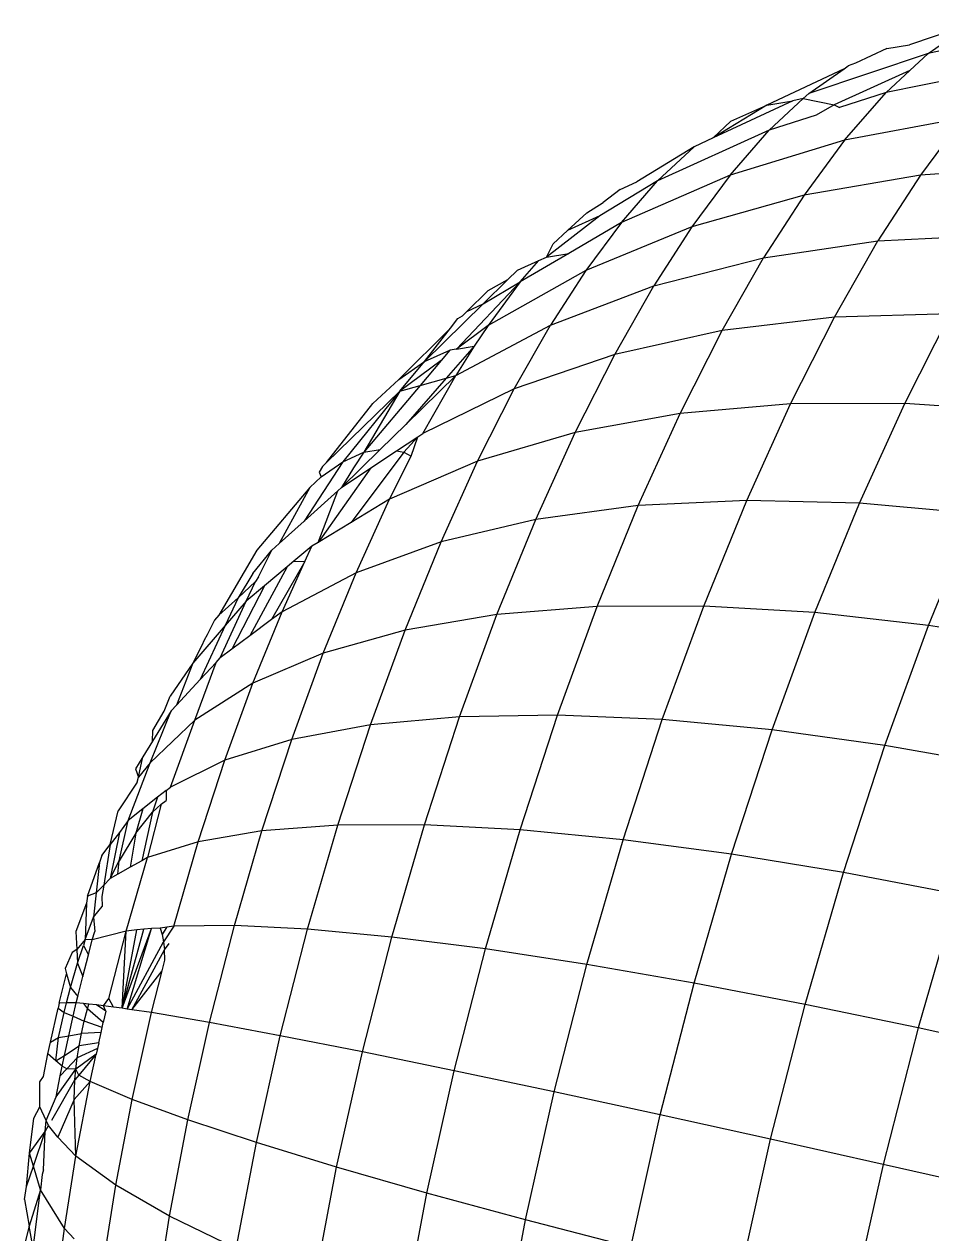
# Model space of a CAD drawing. Header units: millimetres. Extents: x 153 to 4750, y 92 to 3343.
# Drawn here: x 3079.87 to 3084.83, y 2358.46 to 2365.07 of the extents above; entities that cross this region are included whole.
import ezdxf

# ---------------------------------------------------------------- set-up
doc = ezdxf.new("R2010")
doc.units = ezdxf.units.MM

msp = doc.modelspace()

# ---------------------------------------------------------------- linework, layer by layer
for p, q in [((3085.0363, 2365.0727), (3084.7062, 2364.9598)), ((3084.8075, 2364.9125), (3085.0363, 2365.0727)), ((3085.4747, 2365.0568), (3084.8075, 2364.9125)), ((3084.5829, 2364.9398), (3084.7062, 2364.9598)), ((3084.8075, 2364.9125), (3084.1557, 2364.6944)), ((3084.5829, 2364.9398), (3084.4116, 2364.8591)), ((3084.7074, 2364.8191), (3084.8075, 2364.9125)), ((3084.3485, 2364.8294), (3083.9266, 2364.6308)), ((3084.1557, 2364.6944), (3084.3485, 2364.8294)), ((3084.7074, 2364.8191), (3084.2945, 2364.6328)), ((3084.3485, 2364.8294), (3084.3712, 2364.8453)), ((3084.4116, 2364.8591), (3084.3712, 2364.8453)), ((3085.2345, 2364.8329), (3084.578, 2364.6985)), ((3084.578, 2364.6985), (3084.7074, 2364.8191)), ((3084.1251, 2364.6659), (3084.1557, 2364.6944)), ((3084.578, 2364.6985), (3084.3242, 2364.6168)), ((3084.3513, 2364.4381), (3084.578, 2364.6985)), ((3084.0688, 2364.6539), (3083.6329, 2364.451)), ((3083.9266, 2364.6308), (3083.6329, 2364.451)), ((3083.7303, 2364.5432), (3083.9266, 2364.6308)), ((3083.9266, 2364.6308), (3084.0688, 2364.6539)), ((3083.9395, 2364.4928), (3084.1251, 2364.6659)), ((3084.1251, 2364.6659), (3084.0688, 2364.6539)), ((3084.1251, 2364.6659), (3084.2945, 2364.6328)), ((3084.2945, 2364.6328), (3084.196, 2364.5755)), ((3084.2945, 2364.6328), (3084.3242, 2364.6168)), ((3084.196, 2364.5755), (3083.9395, 2364.4928)), ((3084.9971, 2364.5603), (3084.3513, 2364.4381)), ((3084.9971, 2364.5603), (3084.7656, 2364.2472)), ((3083.9395, 2364.4928), (3083.3298, 2364.2162)), ((3083.6329, 2364.451), (3083.7303, 2364.5432)), ((3083.7258, 2364.2475), (3083.9395, 2364.4928)), ((3083.6329, 2364.451), (3083.5304, 2364.4032)), ((3084.3513, 2364.4381), (3083.7258, 2364.2475)), ((3084.3513, 2364.4381), (3084.13, 2364.139)), ((3083.5304, 2364.4032), (3083.217, 2364.2106)), ((3083.3298, 2364.2162), (3083.5304, 2364.4032)), ((3085.4133, 2364.2921), (3084.7656, 2364.2472)), ((3083.7258, 2364.2475), (3083.1317, 2363.9887)), ((3083.7258, 2364.2475), (3083.5173, 2363.9656)), ((3084.7656, 2364.2472), (3084.13, 2364.139)), ((3084.7656, 2364.2472), (3084.5341, 2363.888)), ((3083.3298, 2364.2162), (3083.0134, 2364.0249)), ((3083.1244, 2364.1693), (3083.0328, 2364.0974)), ((3083.1244, 2364.1693), (3083.217, 2364.2106)), ((3083.1317, 2363.9887), (3083.3298, 2364.2162)), ((3082.9423, 2364.0418), (3083.0328, 2364.0974)), ((3084.13, 2364.139), (3083.5173, 2363.9656)), ((3084.13, 2364.139), (3083.9088, 2363.7958)), ((3083.0134, 2364.0249), (3082.7228, 2363.8001)), ((3082.8378, 2363.9443), (3082.9423, 2364.0418)), ((3083.0134, 2364.0249), (3082.8378, 2363.9443)), ((3083.1317, 2363.9887), (3082.8442, 2363.8199)), ((3083.1317, 2363.9887), (3082.9383, 2363.7272)), ((3083.5173, 2363.9656), (3082.9383, 2363.7272)), ((3083.5173, 2363.9656), (3083.3089, 2363.6422)), ((3082.7597, 2363.8715), (3082.8378, 2363.9443)), ((3084.5341, 2363.888), (3085.1739, 2363.9207)), ((3082.7228, 2363.8001), (3082.7597, 2363.8715)), ((3083.9088, 2363.7958), (3084.5341, 2363.888)), ((3084.2967, 2363.4714), (3084.5341, 2363.888)), ((3082.5634, 2363.729), (3082.6814, 2363.7816)), ((3082.8442, 2363.8199), (3082.5791, 2363.6642)), ((3082.5791, 2363.6642), (3082.6814, 2363.7816)), ((3082.6814, 2363.7816), (3082.7228, 2363.8001)), ((3082.7228, 2363.8001), (3082.8442, 2363.8199)), ((3083.3089, 2363.6422), (3083.9088, 2363.7958)), ((3083.682, 2363.3978), (3083.9088, 2363.7958)), ((3082.9383, 2363.7272), (3082.403, 2363.4261)), ((3082.5085, 2363.675), (3082.5634, 2363.729)), ((3082.9383, 2363.7272), (3082.7449, 2363.4273)), ((3082.5791, 2363.6642), (3082.2305, 2363.2975)), ((3082.5085, 2363.675), (3082.376, 2363.5446)), ((3082.376, 2363.5446), (3082.5791, 2363.6642)), ((3082.5085, 2363.675), (3082.4011, 2363.6153)), ((3082.5791, 2363.6642), (3082.403, 2363.4261)), ((3082.7449, 2363.4273), (3083.3089, 2363.6422)), ((3083.0952, 2363.2672), (3083.3089, 2363.6422)), ((3082.287, 2363.5016), (3082.4011, 2363.6153)), ((3082.376, 2363.5446), (3082.0561, 2363.2299)), ((3082.2638, 2363.4786), (3082.287, 2363.5016)), ((3082.287, 2363.5016), (3082.376, 2363.5446)), ((3082.1971, 2363.4122), (3082.2383, 2363.4635)), ((3082.2269, 2363.1529), (3082.7449, 2363.4273)), ((3082.2383, 2363.4635), (3082.2638, 2363.4786)), ((3082.5467, 2363.0794), (3082.7449, 2363.4273)), ((3084.2967, 2363.4714), (3083.682, 2363.3978)), ((3084.0565, 2362.998), (3084.2967, 2363.4714)), ((3084.9284, 2363.4899), (3084.2967, 2363.4714)), ((3084.68, 2363.0004), (3084.9284, 2363.4899)), ((3082.1971, 2363.4122), (3081.9151, 2363.1312)), ((3082.0561, 2363.2299), (3082.1971, 2363.4122)), ((3082.403, 2363.4261), (3082.2305, 2363.2975)), ((3082.403, 2363.4261), (3082.3277, 2363.3134)), ((3083.682, 2363.3978), (3083.0952, 2363.2672)), ((3083.4526, 2362.9456), (3083.682, 2363.3978)), ((3082.3277, 2363.3134), (3082.1748, 2363.1382)), ((3082.2305, 2363.2975), (3082.1944, 2363.2917)), ((3082.3277, 2363.3134), (3082.2269, 2363.1529)), ((3082.2305, 2363.2975), (3082.3277, 2363.3134)), ((3081.9151, 2363.1312), (3082.0561, 2363.2299)), ((3082.1473, 2363.2355), (3081.9204, 2363.0665)), ((3081.9204, 2363.0665), (3082.0561, 2363.2299)), ((3082.1473, 2363.2355), (3082.0316, 2363.0979)), ((3082.0561, 2363.2299), (3082.1944, 2363.2917)), ((3082.1944, 2363.2917), (3082.1473, 2363.2355)), ((3083.0952, 2363.2672), (3082.5467, 2363.0794)), ((3082.879, 2362.8411), (3083.0952, 2363.2672)), ((3082.0316, 2363.0979), (3081.725, 2362.733)), ((3081.7738, 2362.9994), (3081.9151, 2363.1312)), ((3081.9204, 2363.0665), (3082.0316, 2363.0979)), ((3082.2269, 2363.1529), (3081.9539, 2362.8852)), ((3082.1748, 2363.1382), (3081.9539, 2362.8852)), ((3082.0316, 2363.0979), (3082.1748, 2363.1382)), ((3082.0464, 2362.8361), (3082.2269, 2363.1529)), ((3082.1748, 2363.1382), (3082.2269, 2363.1529)), ((3081.9204, 2363.0665), (3081.5205, 2362.6769)), ((3081.9204, 2363.0665), (3081.6089, 2362.6812)), ((3081.9204, 2363.0665), (3081.725, 2362.733)), ((3082.5467, 2363.0794), (3082.0464, 2362.8361)), ((3082.3462, 2362.6842), (3082.5467, 2363.0794)), ((3081.5205, 2362.6769), (3081.7738, 2362.9994)), ((3084.0565, 2362.998), (3083.4526, 2362.9456)), ((3083.817, 2362.4704), (3084.0565, 2362.998)), ((3084.68, 2363.0004), (3084.0565, 2362.998)), ((3084.4324, 2362.4548), (3084.68, 2363.0004)), ((3085.3128, 2362.956), (3084.68, 2363.0004)), ((3083.4526, 2362.9456), (3082.879, 2362.8411)), ((3083.2237, 2362.4414), (3083.4526, 2362.9456)), ((3081.9539, 2362.8852), (3081.8134, 2362.7474)), ((3082.0196, 2362.8183), (3082.0464, 2362.8361)), ((3082.879, 2362.8411), (3082.3462, 2362.6842)), ((3082.6634, 2362.3661), (3082.879, 2362.8411)), ((3081.903, 2362.7406), (3082.0196, 2362.8183)), ((3082.0196, 2362.8183), (3081.9428, 2362.7342)), ((3081.9835, 2362.7122), (3082.0196, 2362.8183)), ((3081.8134, 2362.7474), (3081.6025, 2362.5406)), ((3081.6089, 2362.6812), (3081.725, 2362.733)), ((3081.9428, 2362.7342), (3081.6543, 2362.3495)), ((3081.725, 2362.733), (3081.6676, 2362.6483)), ((3081.725, 2362.733), (3081.8134, 2362.7474)), ((3081.7634, 2362.6477), (3081.903, 2362.7406)), ((3081.8637, 2362.476), (3081.9835, 2362.7122)), ((3081.903, 2362.7406), (3081.9428, 2362.7342)), ((3081.9428, 2362.7342), (3081.9835, 2362.7122)), ((3081.6089, 2362.6812), (3081.3977, 2362.3564)), ((3081.7634, 2362.6477), (3081.4741, 2362.2405)), ((3081.4978, 2362.6548), (3081.48, 2362.6253)), ((3081.4907, 2362.5984), (3081.6089, 2362.6812)), ((3081.5205, 2362.6769), (3081.4978, 2362.6548)), ((3081.6676, 2362.6483), (3081.6025, 2362.5406)), ((3081.6025, 2362.5406), (3081.7634, 2362.6477)), ((3082.3462, 2362.6842), (3081.8637, 2362.476)), ((3082.1462, 2362.2436), (3082.3462, 2362.6842)), ((3081.429, 2362.5409), (3081.4907, 2362.5984)), ((3081.48, 2362.6253), (3081.4907, 2362.5984)), ((3081.429, 2362.5409), (3081.1404, 2362.1985)), ((3081.429, 2362.5409), (3081.2622, 2362.2345)), ((3081.3977, 2362.3564), (3081.5824, 2362.5225)), ((3081.4741, 2362.2405), (3081.5824, 2362.5225)), ((3081.5824, 2362.5225), (3081.6025, 2362.5406)), ((3081.8637, 2362.476), (3081.6543, 2362.3495)), ((3081.6816, 2362.0748), (3081.8637, 2362.476)), ((3083.2237, 2362.4414), (3082.6634, 2362.3661)), ((3082.9992, 2361.8897), (3083.2237, 2362.4414)), ((3083.817, 2362.4704), (3083.2237, 2362.4414)), ((3083.582, 2361.8929), (3083.817, 2362.4704)), ((3084.4324, 2362.4548), (3083.817, 2362.4704)), ((3084.1894, 2361.8577), (3084.4324, 2362.4548)), ((3085.0596, 2362.398), (3084.4324, 2362.4548)), ((3084.811, 2361.7872), (3085.0596, 2362.398)), ((3081.2622, 2362.2345), (3081.3977, 2362.3564)), ((3081.6543, 2362.3495), (3081.4741, 2362.2405)), ((3082.6634, 2362.3661), (3082.1462, 2362.2436)), ((3082.4518, 2361.8462), (3082.6634, 2362.3661)), ((3081.4741, 2362.2405), (3081.4397, 2362.2197)), ((3082.1462, 2362.2436), (3081.6816, 2362.0748)), ((3081.95, 2361.7614), (3082.1462, 2362.2436)), ((3081.1404, 2362.1985), (3080.9314, 2361.843)), ((3081.1175, 2362.0706), (3081.2218, 2362.1982)), ((3081.148, 2362.0526), (3081.2218, 2362.1982)), ((3081.2622, 2362.2345), (3081.2218, 2362.1982)), ((3081.4397, 2362.2197), (3081.3426, 2362.1385)), ((3081.4018, 2362.1362), (3081.4397, 2362.2197)), ((3081.3046, 2362.1068), (3081.1009, 2361.7299)), ((3081.3046, 2362.1068), (3081.1806, 2362.0032)), ((3081.4018, 2362.1362), (3081.2201, 2361.8191)), ((3081.2774, 2361.862), (3081.4018, 2362.1362)), ((3081.3426, 2362.1385), (3081.3046, 2362.1068)), ((3081.3426, 2362.1385), (3081.4018, 2362.1362)), ((3081.1175, 2362.0706), (3081.0368, 2361.9383)), ((3081.148, 2362.0526), (3081.1319, 2362.0269)), ((3081.6816, 2362.0748), (3081.2774, 2361.862)), ((3081.5029, 2361.6356), (3081.6816, 2362.0748)), ((3081.1806, 2362.0032), (3081.0035, 2361.6569)), ((3081.0368, 2361.9383), (3081.1319, 2362.0269)), ((3081.0805, 2361.9196), (3081.1319, 2362.0269)), ((3081.1806, 2362.0032), (3081.0805, 2361.9196)), ((3080.9314, 2361.843), (3081.0368, 2361.9383)), ((3080.9395, 2361.609), (3081.0805, 2361.9196)), ((3081.0368, 2361.9383), (3080.9668, 2361.7872)), ((3081.0805, 2361.9196), (3080.9668, 2361.7872)), ((3080.9314, 2361.843), (3080.9087, 2361.8152)), ((3081.118, 2361.4705), (3081.2774, 2361.862)), ((3081.2774, 2361.862), (3081.2201, 2361.8191)), ((3082.4518, 2361.8462), (3081.95, 2361.7614)), ((3082.2478, 2361.2873), (3082.4518, 2361.8462)), ((3082.9992, 2361.8897), (3082.4518, 2361.8462)), ((3082.7828, 2361.2965), (3082.9992, 2361.8897)), ((3083.582, 2361.8929), (3082.9992, 2361.8897)), ((3083.3554, 2361.2719), (3083.582, 2361.8929)), ((3084.1894, 2361.8577), (3083.582, 2361.8929)), ((3083.9551, 2361.2156), (3084.1894, 2361.8577)), ((3084.811, 2361.7872), (3084.1894, 2361.8577)), ((3080.9668, 2361.7872), (3080.7901, 2361.5814)), ((3080.9668, 2361.7872), (3080.8294, 2361.4905)), ((3080.9087, 2361.8152), (3080.8685, 2361.736)), ((3081.2201, 2361.8191), (3081.1009, 2361.7299)), ((3084.5714, 2361.1306), (3084.811, 2361.7872)), ((3085.4368, 2361.6852), (3084.811, 2361.7872)), ((3080.8685, 2361.736), (3080.8511, 2361.7064)), ((3081.1009, 2361.7299), (3081.0035, 2361.6569)), ((3081.95, 2361.7614), (3081.5029, 2361.6356)), ((3081.7608, 2361.2429), (3081.95, 2361.7614)), ((3080.8388, 2361.6775), (3080.7901, 2361.5814)), ((3080.8511, 2361.7064), (3080.8388, 2361.6775)), ((3081.0035, 2361.6569), (3080.9395, 2361.609)), ((3080.7901, 2361.5814), (3080.6655, 2361.3993)), ((3080.7901, 2361.5814), (3080.7003, 2361.3515)), ((3080.8012, 2361.2691), (3080.9172, 2361.5849)), ((3080.9172, 2361.5849), (3080.8294, 2361.4905)), ((3080.9172, 2361.5849), (3080.9395, 2361.609)), ((3081.5029, 2361.6356), (3081.118, 2361.4705)), ((3081.3306, 2361.1634), (3081.5029, 2361.6356)), ((3080.8294, 2361.4905), (3080.7003, 2361.3515)), ((3081.118, 2361.4705), (3080.8012, 2361.2691)), ((3080.9645, 2361.0496), (3081.118, 2361.4705)), ((3080.6336, 2361.3181), (3080.6655, 2361.3993)), ((3080.5557, 2361.0355), (3080.6718, 2361.3208)), ((3080.6718, 2361.3208), (3080.5693, 2361.1548)), ((3080.5704, 2361.2118), (3080.6336, 2361.3181)), ((3080.7003, 2361.3515), (3080.6718, 2361.3208)), ((3080.8012, 2361.2691), (3080.5557, 2361.0355)), ((3080.6679, 2360.9037), (3080.8012, 2361.2691)), ((3082.2478, 2361.2873), (3081.7608, 2361.2429)), ((3082.0551, 2360.6966), (3082.2478, 2361.2873)), ((3082.7828, 2361.2965), (3082.2478, 2361.2873)), ((3082.5782, 2360.6697), (3082.7828, 2361.2965)), ((3083.3554, 2361.2719), (3082.7828, 2361.2965)), ((3083.1413, 2360.6158), (3083.3554, 2361.2719)), ((3083.9551, 2361.2156), (3083.3554, 2361.2719)), ((3080.5693, 2361.1548), (3080.5704, 2361.2118)), ((3081.7608, 2361.2429), (3081.3306, 2361.1634)), ((3081.582, 2360.6951), (3081.7608, 2361.2429)), ((3083.7337, 2360.5372), (3083.9551, 2361.2156)), ((3084.5714, 2361.1306), (3083.9551, 2361.2156)), ((3080.5693, 2361.1548), (3080.5159, 2361.0681)), ((3081.3306, 2361.1634), (3080.9645, 2361.0496)), ((3081.1677, 2360.6644), (3081.3306, 2361.1634)), ((3084.3449, 2360.4366), (3084.5714, 2361.1306)), ((3085.1941, 2361.0202), (3084.5714, 2361.1306)), ((3080.5159, 2361.0681), (3080.4756, 2361.0029)), ((3080.4921, 2360.9583), (3080.5159, 2361.0681)), ((3080.9645, 2361.0496), (3080.6679, 2360.9037)), ((3080.8193, 2360.6048), (3080.9645, 2361.0496)), ((3080.437, 2360.7198), (3080.5557, 2361.0355)), ((3080.4756, 2361.0029), (3080.4921, 2360.9583)), ((3080.5557, 2361.0355), (3080.4921, 2360.9583)), ((3080.4854, 2360.9295), (3080.3825, 2360.7743)), ((3080.4854, 2360.9295), (3080.4921, 2360.9583)), ((3080.5974, 2360.8487), (3080.5161, 2360.7852)), ((3080.5974, 2360.8487), (3080.5699, 2360.7668)), ((3080.6439, 2360.885), (3080.5974, 2360.8487)), ((3080.6439, 2360.885), (3080.6436, 2360.8293)), ((3080.6439, 2360.885), (3080.6679, 2360.9037)), ((3080.5161, 2360.7852), (3080.437, 2360.7198)), ((3080.5161, 2360.7852), (3080.4782, 2360.6522)), ((3080.6169, 2360.8106), (3080.5418, 2360.5176)), ((3080.5699, 2360.7668), (3080.6169, 2360.8106)), ((3080.6169, 2360.8106), (3080.6436, 2360.8293)), ((3080.3383, 2360.5888), (3080.3825, 2360.7743)), ((3080.3864, 2360.5004), (3080.437, 2360.7198)), ((3080.437, 2360.7198), (3080.3887, 2360.6557)), ((3080.4782, 2360.6522), (3080.5699, 2360.7668)), ((3080.5699, 2360.7668), (3080.5102, 2360.5001)), ((3080.3887, 2360.6557), (3080.338, 2360.4046)), ((3080.3887, 2360.6557), (3080.3383, 2360.5888)), ((3080.4782, 2360.6522), (3080.3864, 2360.5004)), ((3080.4782, 2360.6522), (3080.4479, 2360.4655)), ((3081.1677, 2360.6644), (3080.8193, 2360.6048)), ((3081.0172, 2360.146), (3081.1677, 2360.6644)), ((3081.582, 2360.6951), (3081.1677, 2360.6644)), ((3081.4168, 2360.1259), (3081.582, 2360.6951)), ((3082.0551, 2360.6966), (3081.582, 2360.6951)), ((3081.8769, 2360.083), (3082.0551, 2360.6966)), ((3082.5782, 2360.6697), (3082.0551, 2360.6966)), ((3082.3891, 2360.0185), (3082.5782, 2360.6697)), ((3083.1413, 2360.6158), (3082.5782, 2360.6697)), ((3080.2928, 2360.5285), (3080.3383, 2360.5888)), ((3080.3383, 2360.5888), (3080.3027, 2360.3677)), ((3080.8193, 2360.6048), (3080.5418, 2360.5176)), ((3080.6851, 2360.1428), (3080.8193, 2360.6048)), ((3082.9433, 2359.9342), (3083.1413, 2360.6158)), ((3083.7337, 2360.5372), (3083.1413, 2360.6158)), ((3080.2928, 2360.5285), (3080.2806, 2360.4911)), ((3083.5291, 2359.8324), (3083.7337, 2360.5372)), ((3084.3449, 2360.4366), (3083.7337, 2360.5372)), ((3080.2135, 2360.3074), (3080.2806, 2360.4911)), ((3080.2806, 2360.4911), (3080.2617, 2360.3248)), ((3080.338, 2360.4046), (3080.3864, 2360.5004)), ((3080.3799, 2360.4279), (3080.3864, 2360.5004)), ((3080.4479, 2360.4655), (3080.3799, 2360.4279)), ((3080.4254, 2360.1164), (3080.5418, 2360.5176)), ((3080.5102, 2360.5001), (3080.4479, 2360.4655)), ((3080.5418, 2360.5176), (3080.5102, 2360.5001)), ((3080.3027, 2360.3677), (3080.338, 2360.4046)), ((3080.3799, 2360.4279), (3080.338, 2360.4046)), ((3084.1356, 2359.7158), (3084.3449, 2360.4366)), ((3084.9648, 2360.3173), (3084.3449, 2360.4366)), ((3080.2617, 2360.3248), (3080.2135, 2360.3074)), ((3080.2617, 2360.3248), (3080.2465, 2360.1915)), ((3080.3027, 2360.3677), (3080.2617, 2360.3248)), ((3080.3027, 2360.3677), (3080.2925, 2360.3045)), ((3080.208, 2360.2687), (3080.1501, 2360.1132)), ((3080.208, 2360.2687), (3080.2022, 2360.0699)), ((3080.2135, 2360.3074), (3080.208, 2360.2687)), ((3080.2925, 2360.3045), (3080.2934, 2360.2509)), ((3084.9648, 2360.3173), (3084.7528, 2359.5872)), ((3080.2022, 2360.0699), (3080.2465, 2360.1915)), ((3080.2465, 2360.1915), (3080.2934, 2360.2509)), ((3080.2465, 2360.1915), (3080.2537, 2360.1144)), ((3080.4033, 2359.6943), (3080.5637, 2360.1304)), ((3080.4033, 2359.6943), (3080.5221, 2360.1262)), ((3080.4033, 2359.6943), (3080.4845, 2360.1224)), ((3080.4845, 2360.1224), (3080.4254, 2360.1164)), ((3080.4301, 2359.6904), (3080.5637, 2360.1304)), ((3080.5221, 2360.1262), (3080.4845, 2360.1224)), ((3080.5637, 2360.1304), (3080.5221, 2360.1262)), ((3080.6113, 2360.132), (3080.5637, 2360.1304)), ((3080.6851, 2360.1428), (3080.6113, 2360.132)), ((3080.6113, 2360.132), (3080.6215, 2360.0968)), ((3080.6473, 2360.1389), (3080.6215, 2360.0968)), ((3080.6851, 2360.1428), (3080.6294, 2360.0572)), ((3081.0172, 2360.146), (3080.6851, 2360.1428)), ((3080.8815, 2359.6164), (3081.0172, 2360.146)), ((3081.4168, 2360.1259), (3081.0172, 2360.146)), ((3081.2677, 2359.5444), (3081.4168, 2360.1259)), ((3081.8769, 2360.083), (3081.4168, 2360.1259)), ((3080.1501, 2360.1132), (3080.1559, 2360.0153)), ((3080.2022, 2360.0699), (3080.1559, 2360.0153)), ((3080.2022, 2360.0699), (3080.1916, 2360.0376)), ((3080.2402, 2360.0679), (3080.2022, 2360.0699)), ((3080.2194, 2359.9867), (3080.2402, 2360.0679)), ((3080.4254, 2360.1164), (3080.2402, 2360.0679)), ((3080.2402, 2360.0679), (3080.2537, 2360.1144)), ((3080.3307, 2359.747), (3080.4254, 2360.1164)), ((3080.4033, 2359.6943), (3080.4254, 2360.1164)), ((3080.4301, 2359.6904), (3080.6294, 2360.0572)), ((3080.6215, 2360.0968), (3080.6294, 2360.0572)), ((3080.6294, 2360.0572), (3080.6349, 2360.0138)), ((3081.7163, 2359.4561), (3081.8769, 2360.083)), ((3082.3891, 2360.0185), (3081.8769, 2360.083)), ((3080.1297, 2359.9989), (3080.0915, 2359.9115)), ((3080.1559, 2360.0153), (3080.1297, 2359.9989)), ((3080.1559, 2360.0153), (3080.1603, 2359.9415)), ((3080.1603, 2359.9415), (3080.1916, 2360.0376)), ((3080.1916, 2360.0376), (3080.2194, 2359.9867)), ((3080.4569, 2359.6864), (3080.6349, 2360.0138)), ((3080.6349, 2360.0138), (3080.6609, 2360.048)), ((3080.6374, 2359.9566), (3080.6349, 2360.0138)), ((3082.2186, 2359.3532), (3082.3891, 2360.0185)), ((3082.9433, 2359.9342), (3082.3891, 2360.0185)), ((3080.1215, 2359.8081), (3080.1603, 2359.9415)), ((3080.1603, 2359.9415), (3080.1891, 2359.8685)), ((3080.1891, 2359.8685), (3080.2194, 2359.9867)), ((3080.6225, 2359.8985), (3080.6374, 2359.9566)), ((3082.7649, 2359.2378), (3082.9433, 2359.9342)), ((3083.5291, 2359.8324), (3082.9433, 2359.9342)), ((3080.0591, 2359.7232), (3080.0999, 2359.8826)), ((3080.0915, 2359.9115), (3080.0999, 2359.8826)), ((3080.0999, 2359.8826), (3080.1215, 2359.8081)), ((3080.1609, 2359.7584), (3080.1891, 2359.8685)), ((3080.4569, 2359.6864), (3080.6225, 2359.8985)), ((3080.5641, 2359.6707), (3080.6225, 2359.8985)), ((3080.0998, 2359.7235), (3080.1215, 2359.8081)), ((3080.1215, 2359.8081), (3080.1609, 2359.7584)), ((3083.3446, 2359.1124), (3083.5291, 2359.8324)), ((3084.1356, 2359.7158), (3083.5291, 2359.8324)), ((3080.1521, 2359.7239), (3080.1609, 2359.7584)), ((3080.3011, 2359.7085), (3080.3307, 2359.747)), ((3080.3568, 2359.7012), (3080.3307, 2359.747)), ((3080.0113, 2359.5091), (3080.0529, 2359.6955)), ((3080.0591, 2359.7232), (3080.0529, 2359.6955)), ((3080.0529, 2359.6955), (3080.0866, 2359.6718)), ((3080.056, 2359.5349), (3080.0866, 2359.6718)), ((3080.0998, 2359.7235), (3080.0591, 2359.7232)), ((3080.0866, 2359.6718), (3080.0998, 2359.7235)), ((3080.0866, 2359.6718), (3080.1357, 2359.6506)), ((3080.1521, 2359.7239), (3080.0998, 2359.7235)), ((3080.1357, 2359.6506), (3080.1521, 2359.7239)), ((3080.1915, 2359.7198), (3080.1521, 2359.7239)), ((3080.1915, 2359.7198), (3080.2139, 2359.6916)), ((3080.2212, 2359.7168), (3080.1915, 2359.7198)), ((3080.1966, 2359.6243), (3080.2139, 2359.6916)), ((3080.2139, 2359.6916), (3080.2212, 2359.7168)), ((3080.3004, 2359.6173), (3080.2139, 2359.6916)), ((3080.2631, 2359.7125), (3080.2212, 2359.7168)), ((3080.314, 2359.6781), (3080.2631, 2359.7125)), ((3080.3011, 2359.7085), (3080.2631, 2359.7125)), ((3080.314, 2359.6781), (3080.3004, 2359.6173)), ((3080.314, 2359.6781), (3080.3011, 2359.7085)), ((3080.3568, 2359.7012), (3080.3011, 2359.7085)), ((3080.4033, 2359.6943), (3080.3568, 2359.7012)), ((3080.4301, 2359.6904), (3080.4033, 2359.6943)), ((3080.4569, 2359.6864), (3080.4301, 2359.6904)), ((3080.5641, 2359.6707), (3080.4569, 2359.6864)), ((3080.4582, 2359.1962), (3080.5641, 2359.6707)), ((3080.8815, 2359.6164), (3080.5641, 2359.6707)), ((3083.9469, 2358.9793), (3084.1356, 2359.7158)), ((3084.7528, 2359.5872), (3084.1356, 2359.7158)), ((3080.112, 2359.5446), (3080.1357, 2359.6506)), ((3080.1357, 2359.6506), (3080.1966, 2359.6243)), ((3080.1815, 2359.5566), (3080.1966, 2359.6243)), ((3080.2941, 2359.5891), (3080.1966, 2359.6243)), ((3080.2941, 2359.5891), (3080.3004, 2359.6173)), ((3080.7626, 2359.0841), (3080.8815, 2359.6164)), ((3081.2677, 2359.5444), (3080.8815, 2359.6164)), ((3080.0113, 2359.5091), (3080.056, 2359.5349)), ((3080.0419, 2359.407), (3080.056, 2359.5349)), ((3080.056, 2359.5349), (3080.112, 2359.5446)), ((3080.088, 2359.4371), (3080.112, 2359.5446)), ((3080.112, 2359.5446), (3080.1815, 2359.5566)), ((3080.1688, 2359.4897), (3080.1815, 2359.5566)), ((3080.2879, 2359.5614), (3080.1815, 2359.5566)), ((3080.2753, 2359.5051), (3080.2879, 2359.5614)), ((3080.2879, 2359.5614), (3080.2941, 2359.5891)), ((3081.1372, 2358.96), (3081.2677, 2359.5444)), ((3081.7163, 2359.4561), (3081.2677, 2359.5444)), ((3084.7528, 2359.5872), (3084.5616, 2358.8412)), ((3085.371, 2359.4494), (3084.7528, 2359.5872)), ((3079.9972, 2359.4461), (3080.0113, 2359.5091)), ((3080.088, 2359.4371), (3080.1688, 2359.4897)), ((3080.1584, 2359.4245), (3080.1688, 2359.4897)), ((3080.2687, 2359.4753), (3080.1584, 2359.4245)), ((3080.2753, 2359.5051), (3080.1688, 2359.4897)), ((3080.2687, 2359.4753), (3080.2616, 2359.4435)), ((3080.2753, 2359.5051), (3080.2687, 2359.4753)), ((3079.9733, 2359.3208), (3079.9972, 2359.4461)), ((3080.0419, 2359.407), (3079.9972, 2359.4461)), ((3080.0419, 2359.407), (3080.088, 2359.4371)), ((3080.0749, 2359.3782), (3080.0419, 2359.407)), ((3080.0749, 2359.3782), (3080.088, 2359.4371)), ((3080.1009, 2359.364), (3080.1584, 2359.4245)), ((3080.2616, 2359.4435), (3080.1506, 2359.362)), ((3080.1506, 2359.362), (3080.1584, 2359.4245)), ((3080.2616, 2359.4435), (3080.1663, 2359.3284)), ((3080.2283, 2359.2946), (3080.2616, 2359.4435)), ((3081.5756, 2358.826), (3081.7163, 2359.4561)), ((3082.2186, 2359.3532), (3081.7163, 2359.4561)), ((3080.0428, 2359.2103), (3080.1506, 2359.362)), ((3080.0649, 2359.326), (3080.0749, 2359.3782)), ((3080.0649, 2359.326), (3080.1009, 2359.364)), ((3080.1009, 2359.364), (3080.0749, 2359.3782)), ((3080.1506, 2359.362), (3080.1009, 2359.364)), ((3080.1451, 2359.3028), (3080.1506, 2359.362)), ((3080.1663, 2359.3284), (3080.1451, 2359.3028)), ((3080.1663, 2359.3284), (3080.1506, 2359.362)), ((3080.2283, 2359.2946), (3080.1663, 2359.3284)), ((3082.0693, 2358.6845), (3082.2186, 2359.3532)), ((3082.7649, 2359.2378), (3082.2186, 2359.3532)), ((3079.9528, 2359.1553), (3079.9534, 2359.2933)), ((3079.9534, 2359.2933), (3079.9733, 2359.3208)), ((3080.0187, 2359.0838), (3080.1451, 2359.3028)), ((3080.0428, 2359.2103), (3080.0649, 2359.326)), ((3080.141, 2359.1966), (3080.1451, 2359.3028)), ((3080.141, 2359.1966), (3080.2283, 2359.2946)), ((3080.1505, 2358.8871), (3080.2283, 2359.2946)), ((3080.4582, 2359.1962), (3080.2283, 2359.2946)), ((3079.9879, 2359.0816), (3080.0428, 2359.2103)), ((3080.141, 2359.1966), (3080.0528, 2358.9904)), ((3080.1505, 2358.8871), (3080.141, 2359.1966)), ((3080.3686, 2358.7268), (3080.4582, 2359.1962)), ((3080.7626, 2359.0841), (3080.4582, 2359.1962)), ((3082.6086, 2358.5378), (3082.7649, 2359.2378)), ((3083.3446, 2359.1124), (3082.7649, 2359.2378)), ((3079.9217, 2359.0937), (3079.9528, 2359.1553)), ((3079.9879, 2359.0816), (3079.9528, 2359.1553)), ((3079.8976, 2358.9021), (3079.9217, 2359.0937)), ((3079.9822, 2359.0208), (3079.9879, 2359.0816)), ((3080.0012, 2359.0536), (3079.9879, 2359.0816)), ((3080.662, 2358.5575), (3080.7626, 2359.0841)), ((3081.1372, 2358.96), (3080.7626, 2359.0841)), ((3083.1829, 2358.3886), (3083.3446, 2359.1124)), ((3083.9469, 2358.9793), (3083.3446, 2359.1124)), ((3079.8976, 2358.9021), (3079.9822, 2359.0208)), ((3079.9184, 2358.8319), (3079.9822, 2359.0208)), ((3079.9741, 2358.8124), (3079.9822, 2359.0208)), ((3079.9822, 2359.0208), (3080.0012, 2359.0536)), ((3080.0528, 2358.9904), (3080.0012, 2359.0536)), ((3080.1505, 2358.8871), (3080.0528, 2358.9904)), ((3081.0269, 2358.3818), (3081.1372, 2358.96)), ((3081.5756, 2358.826), (3081.1372, 2358.96)), ((3083.7816, 2358.2391), (3083.9469, 2358.9793)), ((3084.5616, 2358.8412), (3083.9469, 2358.9793)), ((3079.8809, 2358.7208), (3079.8976, 2358.9021)), ((3079.9184, 2358.8319), (3079.8976, 2358.9021)), ((3080.0876, 2358.4901), (3080.1505, 2358.8871)), ((3080.3686, 2358.7268), (3080.1505, 2358.8871)), ((3079.8809, 2358.7208), (3079.9184, 2358.8319)), ((3079.9567, 2358.7029), (3079.9184, 2358.8319)), ((3079.9741, 2358.8124), (3079.9672, 2358.7852)), ((3081.4566, 2358.2027), (3081.5756, 2358.826)), ((3082.0693, 2358.6845), (3081.5756, 2358.826)), ((3084.5616, 2358.8412), (3084.3942, 2358.0915)), ((3085.1791, 2358.7004), (3084.5616, 2358.8412)), ((3079.9672, 2358.7852), (3079.9567, 2358.7029)), ((3079.8702, 2358.6486), (3079.8809, 2358.7208)), ((3079.9567, 2358.7029), (3079.8955, 2358.5034)), ((3079.9165, 2358.3831), (3079.9567, 2358.7029)), ((3080.0876, 2358.4901), (3079.9567, 2358.7029)), ((3080.2961, 2358.2695), (3080.3686, 2358.7268)), ((3080.662, 2358.5575), (3080.3686, 2358.7268)), ((3081.943, 2358.023), (3082.0693, 2358.6845)), ((3082.6086, 2358.5378), (3082.0693, 2358.6845)), ((3079.8702, 2358.6486), (3079.8955, 2358.5034)), ((3080.5807, 2358.0445), (3080.662, 2358.5575)), ((3081.0269, 2358.3818), (3080.662, 2358.5575)), ((3082.4764, 2357.8454), (3082.6086, 2358.5378)), ((3083.1829, 2358.3886), (3082.6086, 2358.5378)), ((3079.8955, 2358.5034), (3079.8681, 2358.3957)), ((3079.9165, 2358.3831), (3079.8955, 2358.5034)), ((3080.0396, 2358.1091), (3080.0876, 2358.4901)), ((3080.141, 2358.4336), (3080.0876, 2358.4901))]:
    msp.add_line(p, q)

doc.saveas('drawing.dxf')
